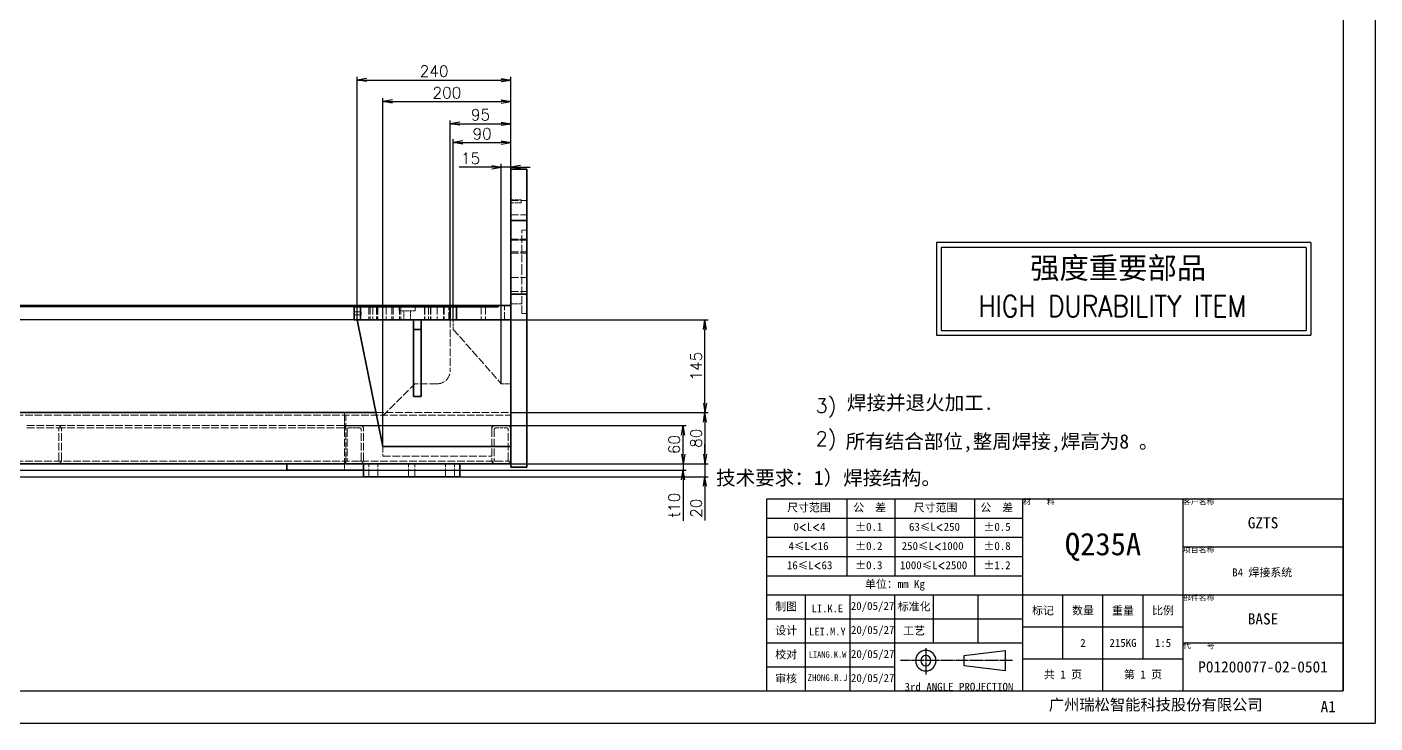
# Model space of a CAD drawing. Extents: x 0 to 18500, y -51 to 3802.
# Drawn here: x 7481 to 9587, y -5 to 1082 of the extents above; entities that cross this region are included whole.
import ezdxf
from ezdxf.enums import TextEntityAlignment as Align

# ---------------------------------------------------------------- set-up
doc = ezdxf.new("R2010")
doc.units = 0
doc.header["$MEASUREMENT"] = 0
for name, pattern in [('CENTER-HOKUTO', [23, 20, -1, 1, -1]), ('DASHED', [15, 12, -3]), ('HIDDEN-HOKUTO', [3.8, 2.5, -1.3])]:
    doc.linetypes.add(name, pattern=pattern)
doc.layers.get('0').update_dxf_attribs({"linetype": 'CONTINUOUS'})
doc.layers.get('DEFPOINTS').update_dxf_attribs({"linetype": 'CONTINUOUS'})
for name, color, linetype in [('AM_HID', 1, 'HIDDEN-HOKUTO'), ('AM_VIS', 7, 'CONTINUOUS'), ('TITLE_FRAME', 7, 'CONTINUOUS'), ('WORD_DIM', 253, 'CONTINUOUS')]:
    doc.layers.add(name, color=color, linetype=linetype)
doc.layers.add('SOLID LINE', color=7, linetype='CONTINUOUS', lineweight=30)
doc.styles.get("Standard").update_dxf_attribs({"font": 'romans.shx', "bigfont": 'bigfont.shx'})
doc.styles.add('STYLE1', font='')
doc.styles.get('STYLE1').set_extended_font_data('SimSun')
doc.dimstyles.new('1-5', dxfattribs={"dimscale": 5, "dimtxt": 3.5, "dimasz": 3, "dimexe": 1, "dimexo": 0, "dimgap": 1, "dimtad": 3, "dimdsep": 46, "dimtxsty": 'Standard', "dimblk1": 'OPEN', "dimblk2": 'OPEN', "dimsah": 1, "dimcen": 0, "dimclrd": 256, "dimclre": 256, "dimclrt": 3, "dimadec": 0, "dimazin": 0, "dimtfac": 1, "dimtmove": 0, "dimatfit": 3, "dimldrblk": 'OPEN', "dimfxl": 0, "dimtolj": 1, "dimtzin": 0, "dimarcsym": 0})

# ---------------------------------------------------------------- blocks, each defined once
blk = doc.blocks.new('A$C44C05F58')
at = {"layer": 'WORD_DIM', "color": 1, "linetype": 'Continuous', "ltscale": 4}
for p, q in [((-974.8, 241), (-974.8, 0)), ((0, 241), (-974.8, 241)), ((-962.3, 228.5), (-962.3, 12.5)), ((-12.5, 228.5), (-962.3, 228.5)), ((-12.5, 228.5), (-12.5, 12.5)), ((0, 241), (0, 0)), ((-974.8, 0), (0, 0)), ((-962.3, 12.5), (-12.5, 12.5))]:
    blk.add_line(p, q, dxfattribs=at)
at = {"layer": 'WORD_DIM', "color": 3, "linetype": 'Continuous', "ltscale": 4, "style": 'STYLE1'}
blk.add_text('强度重要部品', height=56, dxfattribs=at).set_placement((-730.9, 147.1))
at = {"layer": 'WORD_DIM', "color": 3, "linetype": 'Continuous', "ltscale": 4, "width": 0.85}
blk.add_text('HIGH DURABILITY ITEM', height=56, dxfattribs=at).set_placement((-865.9, 47.6))
blk = doc.blocks.new('_OPEN')
at = {"color": 0}
for p, q in [((-1, 0.17), (0, 0)), ((-1, -0.17), (0, 0)), ((0, 0), (-1, 0))]:
    blk.add_line(p, q, dxfattribs=at)
blk = doc.blocks.new('*D1074')
at = {"layer": 'DEFPOINTS', "color": 0, "linetype": 'Continuous'}
for p in [(8237.4, 998.8), (7997.4, 624.5), (8237.4, 624.5)]:
    blk.add_point(p, dxfattribs=at)
at = {"layer": 'WORD_DIM', "linetype": 'Continuous', "lineweight": -2}
for p, q in [((7997.4, 624.5), (7997.4, 1003.8)), ((8012.4, 998.8), (8222.4, 998.8)), ((8237.4, 624.5), (8237.4, 1003.8))]:
    blk.add_line(p, q, dxfattribs=at)
at = {"layer": 'WORD_DIM', "linetype": 'Continuous', "lineweight": -2, "xscale": 15, "yscale": 15, "zscale": 15, "rotation": 180}
blk.add_blockref('_OPEN', (7997.4, 998.8), dxfattribs=at)
at = {"layer": 'WORD_DIM', "linetype": 'Continuous', "lineweight": -2, "xscale": 15, "yscale": 15, "zscale": 15}
blk.add_blockref('_OPEN', (8237.4, 998.8), dxfattribs=at)
at = {"layer": 'WORD_DIM', "color": 3, "linetype": 'Continuous', "insert": (8117.4, 1012.6), "char_height": 17.5, "attachment_point": 5}
blk.add_mtext('\\A1;240', dxfattribs=at)
blk = doc.blocks.new('*D1075')
at = {"layer": 'DEFPOINTS', "color": 0, "linetype": 'Continuous'}
for p in [(8237.4, 965.2), (8037.4, 426.5), (8237.4, 426.5)]:
    blk.add_point(p, dxfattribs=at)
at = {"layer": 'WORD_DIM', "linetype": 'Continuous', "lineweight": -2}
for p, q in [((8037.4, 426.5), (8037.4, 970.2)), ((8237.4, 426.5), (8237.4, 970.2)), ((8052.4, 965.2), (8222.4, 965.2))]:
    blk.add_line(p, q, dxfattribs=at)
at = {"layer": 'WORD_DIM', "linetype": 'Continuous', "lineweight": -2, "xscale": 15, "yscale": 15, "zscale": 15, "rotation": 180}
blk.add_blockref('_OPEN', (8037.4, 965.2), dxfattribs=at)
at = {"layer": 'WORD_DIM', "linetype": 'Continuous', "lineweight": -2, "xscale": 15, "yscale": 15, "zscale": 15}
blk.add_blockref('_OPEN', (8237.4, 965.2), dxfattribs=at)
at = {"layer": 'WORD_DIM', "color": 3, "linetype": 'Continuous', "insert": (8137.4, 978.9), "char_height": 17.5, "attachment_point": 5}
blk.add_mtext('\\A1;200', dxfattribs=at)
blk = doc.blocks.new('*D1079')
at = {"layer": 'DEFPOINTS', "color": 0, "linetype": 'Continuous'}
for p in [(8237.4, 901.2), (8147.4, 624.5), (8237.4, 624.5)]:
    blk.add_point(p, dxfattribs=at)
at = {"layer": 'WORD_DIM', "linetype": 'Continuous', "lineweight": -2}
for p, q in [((8147.4, 624.5), (8147.4, 906.2)), ((8237.4, 624.5), (8237.4, 906.2)), ((8162.4, 901.2), (8222.4, 901.2))]:
    blk.add_line(p, q, dxfattribs=at)
at = {"layer": 'WORD_DIM', "linetype": 'Continuous', "lineweight": -2, "xscale": 15, "yscale": 15, "zscale": 15, "rotation": 180}
blk.add_blockref('_OPEN', (8147.4, 901.2), dxfattribs=at)
at = {"layer": 'WORD_DIM', "linetype": 'Continuous', "lineweight": -2, "xscale": 15, "yscale": 15, "zscale": 15}
blk.add_blockref('_OPEN', (8237.4, 901.2), dxfattribs=at)
at = {"layer": 'WORD_DIM', "color": 3, "linetype": 'Continuous', "insert": (8192.4, 914.9), "char_height": 17.5, "attachment_point": 5}
blk.add_mtext('\\A1;90', dxfattribs=at)
blk = doc.blocks.new('*D1080')
at = {"layer": 'DEFPOINTS', "color": 0, "linetype": 'Continuous'}
for p in [(8237.4, 862.7), (8222.4, 524.5), (8237.4, 524.5)]:
    blk.add_point(p, dxfattribs=at)
at = {"layer": 'WORD_DIM', "linetype": 'Continuous', "lineweight": -2}
for p, q in [((8222.4, 524.5), (8222.4, 867.7)), ((8237.4, 524.5), (8237.4, 867.7)), ((8207.4, 862.7), (8156.5, 862.7)), ((8237.4, 862.7), (8222.4, 862.7)), ((8252.4, 862.7), (8267.4, 862.7))]:
    blk.add_line(p, q, dxfattribs=at)
at = {"layer": 'WORD_DIM', "linetype": 'Continuous', "lineweight": -2, "xscale": 15, "yscale": 15, "zscale": 15}
blk.add_blockref('_OPEN', (8222.4, 862.7), dxfattribs=at)
at = {"layer": 'WORD_DIM', "linetype": 'Continuous', "lineweight": -2, "xscale": 15, "yscale": 15, "zscale": 15, "rotation": 180}
blk.add_blockref('_OPEN', (8237.4, 862.7), dxfattribs=at)
at = {"layer": 'WORD_DIM', "color": 3, "linetype": 'Continuous', "insert": (8174.4, 876.5), "char_height": 17.5, "attachment_point": 5}
blk.add_mtext('\\A1;15', dxfattribs=at)
blk = doc.blocks.new('*D1081')
at = {"layer": 'DEFPOINTS', "color": 0, "linetype": 'Continuous'}
for p in [(8237.4, 930.6), (8142.4, 624.5), (8237.4, 624.5)]:
    blk.add_point(p, dxfattribs=at)
at = {"layer": 'WORD_DIM', "linetype": 'Continuous', "lineweight": -2}
for p, q in [((8142.4, 624.5), (8142.4, 935.6)), ((8157.4, 930.6), (8222.4, 930.6)), ((8237.4, 624.5), (8237.4, 935.6))]:
    blk.add_line(p, q, dxfattribs=at)
at = {"layer": 'WORD_DIM', "linetype": 'Continuous', "lineweight": -2, "xscale": 15, "yscale": 15, "zscale": 15, "rotation": 180}
blk.add_blockref('_OPEN', (8142.4, 930.6), dxfattribs=at)
at = {"layer": 'WORD_DIM', "linetype": 'Continuous', "lineweight": -2, "xscale": 15, "yscale": 15, "zscale": 15}
blk.add_blockref('_OPEN', (8237.4, 930.6), dxfattribs=at)
at = {"layer": 'WORD_DIM', "color": 3, "linetype": 'Continuous', "insert": (8189.9, 944.4), "char_height": 17.5, "attachment_point": 5}
blk.add_mtext('\\A1;95', dxfattribs=at)
blk = doc.blocks.new('*D1088')
at = {"layer": 'DEFPOINTS', "color": 0, "linetype": 'Continuous'}
for p in [(6488.6, 646.5), (8217.4, 646.5), (7992.4, 624.5)]:
    blk.add_point(p, dxfattribs=at)
at = {"layer": 'WORD_DIM', "linetype": 'Continuous', "lineweight": -2}
for p, q in [((6488.6, 661.5), (6488.6, 714.8)), ((8217.4, 646.5), (6483.6, 646.5)), ((6488.6, 624.5), (6488.6, 646.5)), ((7992.4, 624.5), (6483.6, 624.5)), ((6488.6, 609.5), (6488.6, 594.5))]:
    blk.add_line(p, q, dxfattribs=at)
at = {"layer": 'WORD_DIM', "linetype": 'Continuous', "lineweight": -2, "xscale": 15, "yscale": 15, "zscale": 15}
for p, rotation in [((6488.6, 646.5), 270), ((6488.6, 624.5), 90)]:
    blk.add_blockref('_OPEN', p, dxfattribs=dict(at, rotation=rotation))
at = {"layer": 'WORD_DIM', "color": 3, "linetype": 'Continuous', "insert": (6474.8, 695.7), "char_height": 17.5, "attachment_point": 5, "rotation": 90}
blk.add_mtext('\\A1;22', dxfattribs=at)
blk = doc.blocks.new('*D1089')
at = {"layer": 'DEFPOINTS', "color": 0, "linetype": 'Continuous'}
for p in [(6853.4, 399.5), (6995.3, 379.5), (8540.6, 399.5)]:
    blk.add_point(p, dxfattribs=at)
at = {"layer": 'WORD_DIM', "linetype": 'Continuous', "lineweight": -2}
for p, q in [((8540.6, 414.5), (8540.6, 429.5)), ((6853.4, 399.5), (8545.6, 399.5)), ((6995.3, 379.5), (8545.6, 379.5)), ((8540.6, 399.5), (8540.6, 379.5)), ((8540.6, 364.5), (8540.6, 311.2))]:
    blk.add_line(p, q, dxfattribs=at)
at = {"layer": 'WORD_DIM', "linetype": 'Continuous', "lineweight": -2, "xscale": 15, "yscale": 15, "zscale": 15}
for p, rotation in [((8540.6, 399.5), 270), ((8540.6, 379.5), 90)]:
    blk.add_blockref('_OPEN', p, dxfattribs=dict(at, rotation=rotation))
at = {"layer": 'WORD_DIM', "color": 3, "linetype": 'Continuous', "insert": (8526.8, 330.3), "char_height": 17.5, "attachment_point": 5, "rotation": 90}
blk.add_mtext('\\A1;20', dxfattribs=at)
blk = doc.blocks.new('*D1090')
at = {"layer": 'DEFPOINTS', "color": 0, "linetype": 'Continuous'}
for p in [(7003.4, 399.5), (7123.4, 389.5), (8506.4, 399.5)]:
    blk.add_point(p, dxfattribs=at)
at = {"layer": 'WORD_DIM', "linetype": 'Continuous', "lineweight": -2}
for p, q in [((8506.4, 414.5), (8506.4, 429.5)), ((7003.4, 399.5), (8511.4, 399.5)), ((7123.4, 389.5), (8511.4, 389.5)), ((8506.4, 399.5), (8506.4, 389.5)), ((8506.4, 374.5), (8506.4, 310.3))]:
    blk.add_line(p, q, dxfattribs=at)
at = {"layer": 'WORD_DIM', "linetype": 'Continuous', "lineweight": -2, "xscale": 15, "yscale": 15, "zscale": 15}
for p, rotation in [((8506.4, 399.5), 270), ((8506.4, 389.5), 90)]:
    blk.add_blockref('_OPEN', p, dxfattribs=dict(at, rotation=rotation))
at = {"layer": 'WORD_DIM', "color": 3, "linetype": 'Continuous', "insert": (8492.6, 334.9), "char_height": 17.5, "attachment_point": 5, "rotation": 90}
blk.add_mtext('\\A1;t10', dxfattribs=at)
blk = doc.blocks.new('*D1091')
at = {"layer": 'DEFPOINTS', "color": 0, "linetype": 'Continuous'}
for p in [(8237.4, 624.5), (8540.6, 624.5), (8237.4, 479.5)]:
    blk.add_point(p, dxfattribs=at)
at = {"layer": 'WORD_DIM', "linetype": 'Continuous', "lineweight": -2}
for p, q in [((8237.4, 624.5), (8545.6, 624.5)), ((8540.6, 494.5), (8540.6, 609.5)), ((8237.4, 479.5), (8545.6, 479.5))]:
    blk.add_line(p, q, dxfattribs=at)
at = {"layer": 'WORD_DIM', "linetype": 'Continuous', "lineweight": -2, "xscale": 15, "yscale": 15, "zscale": 15}
for p, rotation in [((8540.6, 624.5), 90), ((8540.6, 479.5), 270)]:
    blk.add_blockref('_OPEN', p, dxfattribs=dict(at, rotation=rotation))
at = {"layer": 'WORD_DIM', "color": 3, "linetype": 'Continuous', "insert": (8526.9, 552), "char_height": 17.5, "attachment_point": 5, "rotation": 90}
blk.add_mtext('\\A1;145', dxfattribs=at)
blk = doc.blocks.new('*D1092')
at = {"layer": 'DEFPOINTS', "color": 0, "linetype": 'Continuous'}
for p in [(8237.4, 479.5), (8237.4, 399.5), (8540.6, 399.5)]:
    blk.add_point(p, dxfattribs=at)
at = {"layer": 'WORD_DIM', "linetype": 'Continuous', "lineweight": -2}
for p, q in [((8237.4, 479.5), (8545.6, 479.5)), ((8540.6, 464.5), (8540.6, 414.5)), ((8237.4, 399.5), (8545.6, 399.5))]:
    blk.add_line(p, q, dxfattribs=at)
at = {"layer": 'WORD_DIM', "linetype": 'Continuous', "lineweight": -2, "xscale": 15, "yscale": 15, "zscale": 15}
for p, rotation in [((8540.6, 479.5), 90), ((8540.6, 399.5), 270)]:
    blk.add_blockref('_OPEN', p, dxfattribs=dict(at, rotation=rotation))
at = {"layer": 'WORD_DIM', "color": 3, "linetype": 'Continuous', "insert": (8526.8, 439.5), "char_height": 17.5, "attachment_point": 5, "rotation": 90}
blk.add_mtext('\\A1;80', dxfattribs=at)
blk = doc.blocks.new('*D1093')
at = {"layer": 'DEFPOINTS', "color": 0, "linetype": 'Continuous'}
for p in [(7977.4, 459.5), (8506.4, 459.5), (7983.4, 399.5)]:
    blk.add_point(p, dxfattribs=at)
at = {"layer": 'WORD_DIM', "linetype": 'Continuous', "lineweight": -2}
for p, q in [((7977.4, 459.5), (8511.4, 459.5)), ((8506.4, 414.5), (8506.4, 444.5)), ((7983.4, 399.5), (8511.4, 399.5))]:
    blk.add_line(p, q, dxfattribs=at)
at = {"layer": 'WORD_DIM', "linetype": 'Continuous', "lineweight": -2, "xscale": 15, "yscale": 15, "zscale": 15}
for p, rotation in [((8506.4, 459.5), 90), ((8506.4, 399.5), 270)]:
    blk.add_blockref('_OPEN', p, dxfattribs=dict(at, rotation=rotation))
at = {"layer": 'WORD_DIM', "color": 3, "linetype": 'Continuous', "insert": (8492.6, 429.5), "char_height": 17.5, "attachment_point": 5, "rotation": 90}
blk.add_mtext('\\A1;60', dxfattribs=at)
blk = doc.blocks.new('*D1170')
at = {"layer": 'DEFPOINTS', "color": 0, "linetype": 'Continuous'}
for p in [(6532.1, 646.5), (6793.4, 646.5), (7992.4, 644.5)]:
    blk.add_point(p, dxfattribs=at)
at = {"layer": 'WORD_DIM', "linetype": 'Continuous', "lineweight": -2}
for p, q in [((6532.1, 661.5), (6532.1, 698.2)), ((6793.4, 646.5), (6527.1, 646.5)), ((7992.4, 644.5), (6527.1, 644.5)), ((6532.1, 644.5), (6532.1, 646.5)), ((6532.1, 629.5), (6532.1, 614.5))]:
    blk.add_line(p, q, dxfattribs=at)
at = {"layer": 'WORD_DIM', "linetype": 'Continuous', "lineweight": -2, "xscale": 15, "yscale": 15, "zscale": 15}
for p, rotation in [((6532.1, 646.5), 270), ((6532.1, 644.5), 90)]:
    blk.add_blockref('_OPEN', p, dxfattribs=dict(at, rotation=rotation))
at = {"layer": 'WORD_DIM', "color": 3, "linetype": 'Continuous', "insert": (6518.4, 687.3), "char_height": 17.5, "attachment_point": 5, "rotation": 90}
blk.add_mtext('\\A1;2', dxfattribs=at)

msp = doc.modelspace()

# ---------------------------------------------------------------- linework, layer by layer
at = {"color": 7, "lineweight": 35}
for p, q in [((8237.35455, 859.49176), (8262.35455, 859.49176)), ((8237.35455, 779.49176), (8237.35455, 859.49176)), ((8262.35455, 779.49176), (8262.35455, 859.49176)), ((8237.35455, 779.49176), (8262.35455, 779.49176)), ((8237.35455, 714.49176), (8237.35455, 779.49176)), ((8262.35455, 714.49176), (8262.35455, 779.49176)), ((8237.35455, 664.49176), (8237.35455, 714.49176)), ((8262.35455, 664.49176), (8262.35455, 714.49176)), ((8237.35455, 664.49176), (8262.35455, 664.49176)), ((8237.35455, 664.49176), (8237.35455, 394.49176)), ((8262.35455, 664.49176), (8262.35455, 394.49176)), ((7992.35455, 624.49176), (7992.35455, 644.49176)), ((8002.35455, 624.49176), (8002.35455, 644.49176)), ((8002.35455, 644.49176), (8142.35455, 644.49176)), ((8142.35455, 624.49176), (8142.35455, 644.49176)), ((8182.62836, 644.49176), (8152.35455, 644.49176)), ((8152.35455, 624.49176), (8152.35455, 644.49176)), ((8217.35455, 644.49176), (8182.62836, 644.49176)), ((8217.35455, 646.49176), (8237.35455, 646.49176)), ((8237.35455, 624.49176), (8237.35455, 646.49176)), ((7997.35455, 624.49176), (8037.35455, 426.49176)), ((8142.35455, 624.49176), (8002.35455, 624.49176)), ((8182.62836, 624.49176), (8152.35455, 624.49176)), ((8182.62836, 624.49176), (8237.35455, 624.49176)), ((8085.35455, 609.49176), (8085.35455, 504.49176)), ((8097.35455, 609.49176), (8097.35455, 504.49176)), ((6984.06159, 479.49176), (8026.64752, 479.49176)), ((8037.35455, 426.49176), (8237.35455, 426.49176)), ((6773.35455, 399.49176), (8237.35455, 399.49176)), ((8007.35455, 399.49176), (7887.35455, 399.49176)), ((8007.35455, 389.49176), (7887.35455, 389.49176)), ((8157.35455, 399.49176), (8007.35455, 399.49176)), ((8007.35455, 399.49176), (8007.35455, 379.49176)), ((8157.35455, 379.49176), (8007.35455, 379.49176)), ((8157.35455, 399.49176), (8157.35455, 379.49176)), ((8237.35455, 394.49176), (8262.35455, 394.49176))]:
    msp.add_line(p, q, dxfattribs=at)
at = {"color": 7, "lineweight": 35, "ltscale": 0.25}
for p, q in [((8002.35455, 644.49176), (7992.35455, 644.49176)), ((8142.35455, 644.49176), (8152.35455, 644.49176)), ((8002.35455, 624.49176), (7992.35455, 624.49176)), ((8142.35455, 624.49176), (8152.35455, 624.49176)), ((7887.35455, 399.49176), (7887.35455, 389.49176))]:
    msp.add_line(p, q, dxfattribs=at)
at = {"color": 7, "lineweight": 35, "ltscale": 0.05}
msp.add_line((8217.35455, 646.49176), (8217.35455, 644.49176), dxfattribs=at)
at = {"color": 7, "lineweight": 35, "ltscale": 0.375}
for p, q in [((8085.35455, 624.49176), (8085.35455, 609.49176)), ((8097.35455, 624.49176), (8097.35455, 609.49176))]:
    msp.add_line(p, q, dxfattribs=at)
at = {"color": 7, "lineweight": 35, "ltscale": 0.3}
for p, q in [((8085.35455, 609.49176), (8097.35455, 609.49176)), ((8085.35455, 504.49176), (8097.35455, 504.49176))]:
    msp.add_line(p, q, dxfattribs=at)
at = {"layer": 'AM_HID', "color": 1, "linetype": 'DASHED', "lineweight": 13, "ltscale": 0.4}
for p, q in [((8237.35455, 811.95026), (8253.35455, 811.95026)), ((8237.35455, 811.95026), (8253.35455, 811.95026)), ((8237.35455, 807.03327), (8253.35455, 807.03327)), ((8237.35455, 807.03327), (8253.35455, 807.03327))]:
    msp.add_line(p, q, dxfattribs=at)
at = {"layer": 'AM_HID', "color": 1, "linetype": 'DASHED', "lineweight": 13}
for p, q in [((8237.35455, 810.49176), (8262.35455, 810.49176)), ((8237.35455, 810.49176), (8262.35455, 810.49176)), ((8237.35455, 810.49176), (8262.35455, 810.49176)), ((8237.35455, 788.49176), (8262.35455, 788.49176)), ((8237.35455, 788.49176), (8262.35455, 788.49176)), ((8237.35455, 788.49176), (8262.35455, 788.49176)), ((8237.35455, 779.49176), (8262.35455, 779.49176)), ((8254.35455, 699.49176), (8254.35455, 764.49176)), ((8237.35455, 750.49176), (8262.35455, 750.49176)), ((8237.35455, 748.49176), (8262.35455, 748.49176)), ((8237.35455, 730.49176), (8262.35455, 730.49176)), ((8237.35455, 728.49176), (8262.35455, 728.49176)), ((8254.35455, 634.49176), (8254.35455, 699.49176)), ((8237.35455, 690.49176), (8262.35455, 690.49176)), ((8237.35455, 690.49176), (8262.35455, 690.49176)), ((8237.35455, 668.49176), (8262.35455, 668.49176)), ((8237.35455, 668.49176), (8262.35455, 668.49176)), ((8002.35455, 624.49176), (8002.35455, 644.49176)), ((8002.35455, 624.49176), (8002.35455, 644.49176)), ((8002.35455, 624.49176), (8002.35455, 644.49176)), ((8015.35455, 644.49176), (8015.35455, 624.49176)), ((8015.35455, 644.49176), (8015.35455, 624.49176)), ((8017.35455, 644.49176), (8017.35455, 624.49176)), ((8021.60455, 644.49176), (8021.60455, 624.49176)), ((8027.35455, 644.49176), (8027.35455, 624.49176)), ((8028.43707, 644.49176), (8028.43707, 624.49176)), ((8029.35455, 644.49176), (8029.35455, 624.49176)), ((8029.35455, 644.49176), (8029.35455, 624.49176)), ((8042.27203, 644.49176), (8042.27203, 624.49176)), ((8051.35455, 644.49176), (8051.35455, 624.49176)), ((8051.35455, 644.49176), (8051.35455, 624.49176)), ((8053.35455, 644.49176), (8053.35455, 624.49176)), ((8063.35455, 644.49176), (8063.35455, 624.49176)), ((8065.35455, 644.49176), (8065.35455, 624.49176)), ((8065.35455, 644.49176), (8065.35455, 624.49176)), ((8102.35455, 644.49176), (8102.35455, 624.49176)), ((8103.16657, 644.49176), (8103.16657, 624.49176)), ((8108.43707, 644.49176), (8108.43707, 624.49176)), ((8111.54254, 644.49176), (8111.54254, 624.49176)), ((8112.35455, 644.49176), (8112.35455, 624.49176)), ((8122.27203, 644.49176), (8122.27203, 624.49176)), ((8132.35455, 644.49176), (8132.35455, 624.49176)), ((8133.16657, 644.49176), (8133.16657, 624.49176)), ((8140.35455, 624.49176), (8140.35455, 644.49176)), ((8141.54254, 644.49176), (8141.54254, 624.49176)), ((8142.35455, 644.49176), (8142.35455, 624.49176)), ((8191.03107, 644.49176), (8191.03107, 624.49176)), ((8191.03107, 644.49176), (8191.03107, 624.49176)), ((8191.03107, 644.49176), (8191.03107, 624.49176)), ((8191.03107, 644.49176), (8191.03107, 624.49176)), ((8191.03107, 644.49176), (8191.03107, 624.49176)), ((8191.03107, 644.49176), (8191.03107, 624.49176)), ((8197.67804, 644.49176), (8197.67804, 624.49176)), ((8197.67804, 644.49176), (8197.67804, 624.49176)), ((8197.67804, 644.49176), (8197.67804, 624.49176)), ((8197.67804, 644.49176), (8197.67804, 624.49176)), ((8197.67804, 644.49176), (8197.67804, 624.49176)), ((8197.67804, 644.49176), (8197.67804, 624.49176)), ((8227.35455, 624.49176), (8227.35455, 646.49176)), ((8237.35455, 624.49176), (7997.35455, 624.49176)), ((8142.35455, 624.49176), (8142.35455, 544.49176)), ((8237.35455, 426.49176), (8237.35455, 624.49176)), ((8147.35455, 609.49176), (8222.35455, 524.49176)), ((8037.35455, 474.49176), (8087.35455, 524.49176)), ((8122.35455, 524.49176), (8087.35455, 524.49176)), ((6773.35455, 475.49176), (8237.35455, 475.49176)), ((7979.35455, 406.49176), (7979.35455, 472.49176)), ((8026.64752, 479.49176), (8237.35455, 479.49176)), ((8037.35455, 474.49176), (8037.35455, 411.49176)), ((8237.35455, 473.49176), (8237.35455, 405.49176)), ((7481.35455, 459.49176), (7529.35455, 459.49176)), ((7481.35455, 455.49176), (7529.35455, 455.49176)), ((7529.35455, 459.49176), (7977.35455, 459.49176)), ((7529.35455, 455.49176), (7977.35455, 455.49176)), ((7531.35455, 405.49176), (7531.35455, 453.49176)), ((7535.35455, 405.49176), (7535.35455, 453.49176)), ((7977.35455, 453.49176), (7977.35455, 405.49176)), ((7977.35455, 453.49176), (7977.35455, 405.49176)), ((7981.35455, 453.49176), (7981.35455, 405.49176)), ((8003.35455, 405.49176), (8003.35455, 453.49176)), ((8007.35455, 405.49176), (8007.35455, 453.49176)), ((8207.35455, 411.49176), (8207.35455, 459.49176)), ((8207.35455, 459.49176), (8237.35455, 459.49176)), ((8207.35455, 453.49176), (8207.35455, 405.49176)), ((8211.35455, 453.49176), (8211.35455, 405.49176)), ((8233.35455, 405.49176), (8233.35455, 453.49176)), ((8237.35455, 405.49176), (8237.35455, 426.4917)), ((6773.35455, 403.49176), (8237.35455, 403.49176)), ((8037.35455, 411.49176), (8207.35455, 411.49176)), ((8015.43707, 379.49176), (8015.43707, 399.49176)), ((8015.43707, 379.49176), (8015.43707, 399.49176)), ((8015.43707, 379.49176), (8015.43707, 399.49176)), ((8015.43707, 379.49176), (8015.43707, 399.49176)), ((8029.27203, 379.49176), (8029.27203, 399.49176)), ((8029.27203, 379.49176), (8029.27203, 399.49176)), ((8029.27203, 379.49176), (8029.27203, 399.49176)), ((8029.27203, 379.49176), (8029.27203, 399.49176)), ((8077.35455, 379.49176), (8077.35455, 399.49176)), ((8077.35455, 379.49176), (8077.35455, 399.49176)), ((8087.35455, 379.49176), (8087.35455, 399.49176)), ((8087.35455, 379.49176), (8087.35455, 399.49176)), ((8135.43707, 379.49176), (8135.43707, 399.49176)), ((8135.43707, 379.49176), (8135.43707, 399.49176)), ((8135.43707, 379.49176), (8135.43707, 399.49176)), ((8135.43707, 379.49176), (8135.43707, 399.49176)), ((8149.27203, 379.49176), (8149.27203, 399.49176)), ((8149.27203, 379.49176), (8149.27203, 399.49176)), ((8149.27203, 379.49176), (8149.27203, 399.49176)), ((8149.27203, 379.49176), (8149.27203, 399.49176))]:
    msp.add_line(p, q, dxfattribs=at)
at = {"layer": 'AM_HID', "color": 1, "linetype": 'DASHED', "lineweight": 13, "ltscale": 0.061462}
for p, q in [((8253.35455, 809.49176), (8253.35455, 811.95026)), ((8253.35455, 807.03327), (8253.35455, 809.49176))]:
    msp.add_line(p, q, dxfattribs=at)
at = {"layer": 'AM_HID', "color": 1, "linetype": 'DASHED', "lineweight": 13, "ltscale": 0.2}
for p, q in [((8254.35455, 764.49176), (8262.35455, 764.49176)), ((8254.35455, 634.49176), (8262.35455, 634.49176))]:
    msp.add_line(p, q, dxfattribs=at)
at = {"layer": 'AM_HID', "color": 1, "linetype": 'DASHED', "lineweight": 13, "ltscale": 0.425}
for p, q in [((8237.35455, 749.49176), (8254.35455, 749.49176)), ((8237.35455, 649.49176), (8254.35455, 649.49176))]:
    msp.add_line(p, q, dxfattribs=at)
at = {"layer": 'AM_HID', "color": 1, "linetype": 'DASHED', "lineweight": 13, "ltscale": 0.26875}
for p, q in [((7992.35455, 636.95026), (8003.10455, 636.95026)), ((7992.35455, 632.03327), (8003.10455, 632.03327))]:
    msp.add_line(p, q, dxfattribs=at)
at = {"layer": 'AM_HID', "color": 1, "linetype": 'DASHED', "lineweight": 13, "ltscale": 0.188538}
for p, q in [((8003.10455, 644.49176), (8003.10455, 636.95026)), ((8003.10455, 632.03327), (8003.10455, 624.49176))]:
    msp.add_line(p, q, dxfattribs=at)
at = {"layer": 'AM_HID', "color": 1, "linetype": 'DASHED', "lineweight": 13, "ltscale": 0.15}
for p, q in [((8062.85455, 644.49176), (8062.85455, 638.49176)), ((8087.85455, 644.49176), (8087.85455, 638.49176)), ((7977.35455, 473.49176), (7977.35455, 479.49176)), ((8237.35455, 473.49176), (8237.35455, 479.49176)), ((7977.35455, 453.49176), (7977.35455, 459.49176)), ((7977.35455, 399.49176), (7977.35455, 405.49176)), ((8237.35455, 399.49176), (8237.35455, 405.49176))]:
    msp.add_line(p, q, dxfattribs=at)
at = {"layer": 'AM_HID', "color": 1, "linetype": 'DASHED', "lineweight": 13, "ltscale": 0.3125}
for p, q in [((8062.85455, 638.49176), (8075.35455, 638.49176)), ((8075.35455, 638.49176), (8087.85455, 638.49176))]:
    msp.add_line(p, q, dxfattribs=at)
at = {"layer": 'AM_HID', "color": 1, "linetype": 'DASHED', "lineweight": 13, "ltscale": 0.35}
for p, q in [((8070.30158, 638.49176), (8070.30158, 624.49176)), ((8080.40753, 638.49176), (8080.40753, 624.49176)), ((7977.35455, 459.49176), (7977.35455, 473.49176))]:
    msp.add_line(p, q, dxfattribs=at)
at = {"layer": 'AM_HID', "color": 1, "linetype": 'DASHED', "lineweight": 13, "ltscale": 0.3}
for p, q in [((8085.35455, 624.49176), (8097.35455, 624.49176)), ((8085.35455, 609.49176), (8097.35455, 609.49176))]:
    msp.add_line(p, q, dxfattribs=at)
at = {"layer": 'AM_HID', "color": 1, "linetype": 'DASHED', "lineweight": 13, "ltscale": 0.375}
for p, q in [((8147.35455, 624.49176), (8147.35455, 609.49176)), ((8222.35455, 524.49176), (8237.35455, 524.49176))]:
    msp.add_line(p, q, dxfattribs=at)
at = {"layer": 'AM_HID', "color": 1, "linetype": 'DASHED', "lineweight": 13, "ltscale": 0.075}
for p, q in [((7977.35455, 475.49176), (7977.35455, 472.49176)), ((7979.35455, 475.49176), (7979.35455, 472.49176)), ((7979.35455, 406.49176), (7979.35455, 403.49176))]:
    msp.add_line(p, q, dxfattribs=at)
at = {"layer": 'AM_HID', "color": 1, "linetype": 'DASHED', "lineweight": 13, "ltscale": 0.325}
msp.add_line((7977.35455, 459.49176), (7977.35455, 472.49176), dxfattribs=at)
at = {"layer": 'AM_HID', "color": 1, "linetype": 'DASHED', "lineweight": 13, "ltscale": 0.45}
for p, q in [((7983.35455, 459.49176), (8001.35455, 459.49176)), ((7983.35455, 455.49176), (8001.35455, 455.49176)), ((8213.35455, 459.49176), (8231.35455, 459.49176)), ((8213.35455, 455.49176), (8231.35455, 455.49176))]:
    msp.add_line(p, q, dxfattribs=at)
at = {"layer": 'AM_HID', "color": 1, "linetype": 'DASHED', "lineweight": 13, "ltscale": 0.25}
for p, q in [((7977.35455, 399.49176), (7977.35455, 389.49176)), ((8007.35455, 399.49176), (8007.35455, 389.49176))]:
    msp.add_line(p, q, dxfattribs=at)
at = {"layer": 'AM_HID', "color": 1, "linetype": 'DASHED', "lineweight": 13}
for points in [[(8003.43732, 634.49176), (8003.40485, 635.25305), (8003.31781, 635.956), (8003.2392, 636.38141), (8003.11505, 636.91052), (8003.10455, 636.95026), (8003.11408, 636.91443), (8003.14179, 636.8067), (8003.3244, 635.91498), (8003.4068, 635.2298)], [(8003.43732, 634.49176), (8003.40485, 633.73047), (8003.31781, 633.02753), (8003.2392, 632.60211), (8003.11505, 632.073), (8003.10455, 632.03327), (8003.11408, 632.06909), (8003.14179, 632.17682), (8003.3244, 633.06854), (8003.4068, 633.75372)]]:
    msp.add_lwpolyline(points, close=True, dxfattribs=at)
for centre, radius, start, end in [((8122.35455, 544.49176), 20, 269.9999975, 0), ((7529.35455, 453.49176), 6, 0, 90.0000025), ((7529.35455, 453.49176), 2, 0, 90.0000025), ((7983.35455, 453.49176), 6, 90.0000025, 180.00000501), ((7983.35455, 453.49176), 2, 90.0000025, 179.99999499), ((8001.35455, 453.49176), 6, 360, 90.0000025), ((8001.35455, 453.49176), 2, 360, 90.0000025), ((8213.35455, 453.49176), 6, 90.0000025, 180.00000501), ((8213.35455, 453.49176), 2, 90.0000025, 179.99999499), ((8231.35455, 453.49176), 6, 360, 90.0000025), ((8231.35455, 453.49176), 2, 360, 90.0000025), ((7529.35455, 405.49176), 6, 269.9999975, 0), ((7529.35455, 405.49176), 2, 269.9999975, 0), ((7983.35455, 405.49176), 6, 180.00000501, 269.9999975), ((7983.35455, 405.49176), 2, 180.00000501, 269.9999975), ((8001.35455, 405.49176), 6, 269.9999975, 0), ((8001.35455, 405.49176), 2, 269.9999975, 0), ((8213.35455, 405.49176), 6, 180.00000501, 269.9999975), ((8213.35455, 405.49176), 2, 180.00000501, 269.9999975), ((8231.35455, 405.49176), 6, 269.9999975, 0), ((8231.35455, 405.49176), 2, 269.9999975, 0)]:
    msp.add_arc(centre, radius, start, end, dxfattribs=at)
at = {"layer": 'AM_VIS', "linetype": 'Continuous'}
for p in [(9537.4, 2914.86842), (5507.4, 44.86842)]:
    msp.add_line(p, (9537.4, 44.86842), dxfattribs=at)
at = {"layer": 'TITLE_FRAME', "linetype": 'Continuous'}
for p, q in [((8637.4, 344.86842), (9537.4, 344.86842)), ((8637.4, 44.86842), (8637.4, 344.86842)), ((8762.4, 344.86842), (8762.4, 224.86842)), ((8837.4, 344.86842), (8837.4, 224.86842)), ((8962.4, 224.86842), (8962.4, 344.86842)), ((9037.4, 44.86842), (9037.4, 344.86842)), ((9287.4, 44.86842), (9287.4, 344.86842)), ((9537.4, 44.86842), (9537.4, 344.86842)), ((8637.4, 314.86842), (9037.4, 314.86842)), ((8637.4, 284.86842), (9037.4, 284.86842)), ((8637.4, 254.86842), (9037.4, 254.86842)), ((9287.4, 269.86842), (9537.4, 269.86842)), ((8637.4, 224.86842), (9037.4, 224.86842)), ((8637.4, 194.86842), (9537.4, 194.86842)), ((8697.4, 44.86842), (8697.4, 194.86842)), ((8767.4, 44.86842), (8767.4, 194.86842)), ((8837.4, 44.86842), (8837.4, 194.86842)), ((8897.4, 119.86842), (8897.4, 194.86842)), ((8967.4, 119.86842), (8967.4, 194.86842)), ((9099.9, 94.86842), (9099.9, 194.86842)), ((9162.4, 44.86842), (9162.4, 194.86842)), ((9224.9, 94.86842), (9224.9, 194.86842)), ((8637.4, 157.36842), (9037.4, 157.36842)), ((9037.4, 144.86842), (9287.4, 144.86842)), ((8637.4, 119.86842), (9037.4, 119.86842)), ((9287.4, 119.86842), (9537.4, 119.86842)), ((9037.4, 94.86842), (9287.4, 94.86842)), ((8637.4, 82.36842), (8837.4, 82.36842)), ((8637.4, 44.86842), (9537.4, 44.86842)), ((8637.4, 44.86842), (9537.4, 44.86842))]:
    msp.add_line(p, q, dxfattribs=at)
at = {"layer": 'TITLE_FRAME', "color": 2, "linetype": 'CENTER-HOKUTO'}
for p, q in [((8885.57242, 111.96051), (8885.57242, 70.61651)), ((9021.10042, 92.28051), (8846.06042, 92.28051))]:
    msp.add_line(p, q, dxfattribs=at)
at = {"layer": 'TITLE_FRAME', "color": 3, "linetype": 'Continuous'}
for p, q in [((8945.57242, 100.28051), (9009.57242, 108.28051)), ((9009.57242, 108.28051), (9009.57242, 76.28051)), ((8945.57242, 84.28051), (8945.57242, 100.28051)), ((9009.57242, 76.28051), (8945.57242, 84.28051))]:
    msp.add_line(p, q, dxfattribs=at)
for radius in [16, 8]:
    msp.add_arc((8885.57242, 92.28051), radius, 0, 359.98938268, dxfattribs=at)
at = {"layer": 'WORD_DIM', "linetype": 'Continuous'}
for p in [(9587.4, 2964.86842), (5382.4, -5.13158)]:
    msp.add_line(p, (9587.4, -5.13158), dxfattribs=at)

# ---------------------------------------------------------------- block references
at = {"layer": 'WORD_DIM', "ltscale": 4, "xscale": 0.5999999999985448, "yscale": 0.5999999999985448, "zscale": 0.6000000000000001}
msp.add_blockref('A$C44C05F58', (9487.07529, 600.44495), dxfattribs=at)

# ---------------------------------------------------------------- texts
at = {"layer": 'SOLID LINE', "ltscale": 0.5}
for s, insert, char_height, width, attachment_point in [('\\pt75;{\\fSimHei|b0|i0|c134|p2;\\C3;尺寸范围}', (8668.99981, 337.51311), 12.5, 226.5075942, 1), ('\\pt75;{\\fSimHei|b0|i0|c134|p2;\\C3;公  差}', (8772.26852, 337.51311), 12.5, 226.5075942, 1), ('\\pt75;{\\fSimHei|b0|i0|c134|p2;\\C3;尺寸范围}', (8866.73708, 337.51311), 12.5, 226.5075942, 1), ('\\pt75;{\\fSimHei|b0|i0|c134|p2;\\C3;公  差}', (8970.93031, 337.51311), 12.5, 226.5075942, 1), ('{\\fSimHei|b0|i0|c134|p2;\\C3;材    料}', (9037.4, 344.86842), 8.75, 250, 1), ('\\pt52.5;{\\fSimHei|b0|i0|c134|p2;\\C3;客户名称}', (9287.4, 344.86842), 8.75, 250, 1), ('{\\fSimHei|b0|i0|c134|p2;\\C3;GZTS}', (9412.4, 307.36842), 17.5, 250, 5), ('\\pt75;{\\fSimHei|b0|i0|c134|p2;\\C3;0\\Fromans,bigfont|c134;\\H0.9583x;<\\fSimHei|b0|i0|c134|p2;\\H1.044x;L\\Fromans,bigfont|c134;\\H0.9583x;<\\fSimHei|b0|i0|c134|p2;\\H1.044x;4}', (8678.80266, 307.51311), 12.5, 226.5075942, 1), ('\\pt75;{\\fSimHei|b0|i0|c134|p2;\\C3;%%P0.1}', (8775.31171, 307.51311), 12.5, 226.5075942, 1), ('\\pt75;{\\fSimHei|b0|i0|c134|p2;\\C3;63\\H0.9583x;≤\\H1.044x;L\\Fromans,bigfont|c134;\\H0.9579x;<\\fSimHei|b0|i0|c134|p2;\\H1.044x;250}', (8859.31841, 307.51311), 12.5, 226.5075942, 1), ('\\pt75;{\\fSimHei|b0|i0|c134|p2;\\C3;%%P0.5}', (8975.66333, 307.51311), 12.5, 226.5075942, 1), ('\\pt75;{\\fSimHei|b0|i0|c134|p2;\\C3;4\\H0.9583x;≤\\H1.043x;L\\Fromans,bigfont|c134;\\H0.9588x;<\\fSimHei|b0|i0|c134|p2;\\H1.043x;16}', (8671.13258, 277.51311), 12.5, 226.5075942, 1), ('\\pt75;{\\fSimHei|b0|i0|c134|p2;\\C3;%%P0.2}', (8775.31171, 277.51311), 12.5, 226.5075942, 1), ('\\pt75;{\\fSimHei|b0|i0|c134|p2;\\C3;250\\H0.9583x;≤\\H1.044x;L\\Fromans,bigfont|c134;\\H0.9579x;<\\fSimHei|b0|i0|c134|p2;\\H1.044x;1000}', (8847.90521, 277.51311), 12.5, 226.5075942, 1), ('\\pt75;{\\fSimHei|b0|i0|c134|p2;\\C3;%%P0.8}', (8975.66333, 277.51311), 12.5, 226.5075942, 1), ('\\pt210;{\\fSimHei|b0|i0|c134|p2;\\C3;Q235A}', (9162.4, 269.86842), 35, 250, 5), ('\\pt52.5;{\\fSimHei|b0|i0|c134|p2;\\C3;项目名称}', (9287.4, 269.86842), 8.75, 250, 1), ('\\pt75;{\\fSimHei|b0|i0|c134|p2;\\C3;16\\H0.9583x;≤\\H1.044x;L\\Fromans,bigfont|c134;\\H0.9579x;<\\fSimHei|b0|i0|c134|p2;\\H1.044x;63}', (8668.55733, 247.51311), 12.5, 226.5075942, 1), ('\\pt75;{\\fSimHei|b0|i0|c134|p2;\\C3;%%P0.3}', (8775.31171, 247.51311), 12.5, 226.5075942, 1), ('\\pt75;{\\fSimHei|b0|i0|c134|p2;\\C3;%%P1.2}', (8975.66333, 247.51311), 12.5, 226.5075942, 1), ('{\\fSimHei|b0|i0|c134|p2;\\C3;B4 焊接系统\\P }', (9411.08969, 218.84045), 12.5, 250, 5), ('\\pt75;{\\fSimHei|b0|i0|c134|p2;\\C3;单位：mm Kg}', (8837.4, 209.86842), 12.5, 400, 5), ('\\pt52.5;{\\fSimHei|b0|i0|c134|p2;\\C3;部件名称}', (9287.4, 194.86842), 8.75, 250, 1), ('\\pt75;{\\fSimHei|b0|i0|c134|p2;\\C3;制图}', (8667.4, 176.11842), 12.5, 60, 5), ('{\\fSimHei|b0|i0|c134|p2;\\C3;LI.K.E}', (8731.85793, 173.6186), 12, 67.2, 5), ('\\pt75;{\\fSimHei|b0|i0|c134|p2;\\C3;20/05/27}', (8802.4, 176.11842), 12.5, 70, 5), ('\\pt75;{\\fSimHei|b0|i0|c134|p2;\\C3;标准化}', (8867.4, 176.11842), 12.5, 60, 5), ('\\pt75;{\\fSimHei|b0|i0|c134|p2;\\C3;标记}', (9068.65, 169.86842), 12.5, 62.5, 5), ('\\pt75;{\\fSimHei|b0|i0|c134|p2;\\C3;数量}', (9131.15, 169.86842), 12.5, 62.5, 5), ('\\pt75;{\\fSimHei|b0|i0|c134|p2;\\C3;重量}', (9193.65, 169.86842), 12.5, 62.5, 5), ('\\pt75;{\\fSimHei|b0|i0|c134|p2;\\C3;比例}', (9256.15, 169.86842), 12.5, 62.5, 5), ('{\\fSimHei|b0|i0|c134|p2;\\C3;BASE}', (9412.4, 157.36842), 17.5, 250, 5), ('\\pt75;{\\fSimHei|b0|i0|c134|p2;\\C3;设计}', (8667.4, 138.61842), 12.5, 60, 5), ('{\\fSimHei|b0|i0|c134|p2;\\C3;LEI.M.Y}', (8731.85793, 137.6186), 12, 67.2, 5), ('\\pt75;{\\fSimHei|b0|i0|c134|p2;\\C3;20/05/27}', (8802.65318, 138.61842), 12.5, 69.4936429, 5), ('\\pt75;{\\fSimHei|b0|i0|c134|p2;\\C3;工艺}', (8867.4, 138.61842), 12.5, 60, 5), ('\\pt75;{\\fSimHei|b0|i0|c134|p2;\\C3;215KG}', (9193.65, 119.86842), 12.5, 62.5, 5), ('\\pt75;{\\fSimHei|b0|i0|c134|p2;\\C3;校对}', (8667.4, 101.11842), 12.5, 60, 5), ('{\\fSimHei|b0|i0|c134|p2;\\C3;LIANG.K.W}', (8732.07845, 101.67248), 9.6, 53.76, 5), ('\\pt75;{\\fSimHei|b0|i0|c134|p2;\\C3;20/05/27}', (8802.65318, 101.11842), 12.5, 69.4936429, 5), ('\\pt75;{\\fSimHei|b0|i0|c134|p2;\\C3;2}', (9131.15, 119.86842), 12.5, 62.5, 5), ('\\pt75;{\\fSimHei|b0|i0|c134|p2;\\C3;1:5}', (9256.15, 119.86842), 12.5, 62.5, 5), ('\\pt52.5;{\\fSimHei|b0|i0|c134|p2;\\C3;代    号}', (9287.4, 119.86842), 8.75, 250, 1), ('{\\fSimHei|b0|i0|c134|p2;\\C3;P01200077-02-0501}', (9412.4, 82.36842), 17.5, 250, 5), ('\\pt75;{\\fSimHei|b0|i0|c134|p2;\\C3;审核}', (8667.4, 63.61842), 12.5, 60, 5), ('{\\fSimHei|b0|i0|c134|p2;\\C3;ZHONG.R.J}', (8732.06852, 65.63824), 10.2, 57.12, 5), ('\\pt75;{\\fSimHei|b0|i0|c134|p2;\\C3;20/05/27}', (8802.65318, 63.61842), 12.5, 69.4936429, 5), ('\\pt75;{\\fSimHei|b0|i0|c134|p2;\\C3;共 1 页}', (9099.9, 69.86842), 12.5, 125, 5), ('\\pt75;{\\fSimHei|b0|i0|c134|p2;\\C3;第 1 页}', (9224.9, 69.86842), 12.5, 125, 5), ('{\\fSimHei|b0|i0|c134|p2;\\C3;3rd ANGLE PROJECTION}', (8937.4, 44.86842), 12.5, 200, 8), ('\\pt105;{\\fSimHei|b0|i0|c134|p2;\\C3;广州瑞松智能科技股份有限公司}', (9077.66279, 32.21482), 17.5, 392.8090407, 1), ('\\pt105;{\\fSimHei|b0|i0|c134|p2;\\C3;A1}', (9502.34544, 29.20665), 17.5, 392.8090407, 1)]:
    msp.add_mtext(s, dxfattribs=dict(at, insert=insert, char_height=char_height, width=width, attachment_point=attachment_point))
at = {"layer": 'SOLID LINE', "ltscale": 0.5, "insert": (8845.16172, 247.51311), "char_height": 12.5, "width": 226.5075942, "attachment_point": 1, "line_spacing_factor": 0.72}
msp.add_mtext('\\pt75;{\\fSimHei|b0|i0|c134|p2;\\C3;1000\\H0.9583x;≤\\H1.044x;L\\Fromans,bigfont|c134;\\H0.9579x;<\\fSimHei|b0|i0|c134|p2;\\H1.044x;2500}', dxfattribs=at)
at = {"layer": 'WORD_DIM', "color": 3, "ltscale": 4, "width": 1.012398}
for s, p, p2 in [('3)', (8713.36401, 479.11314), (8745.76075, 479.11314)), ('2)', (8713.36401, 427.80178), (8745.76075, 427.80178))]:
    msp.add_text(s, height=22.4, dxfattribs=at).set_placement(p, p2, align=Align.FIT)
at = {"layer": 'WORD_DIM', "color": 3, "ltscale": 4, "style": 'STYLE1'}
for s, p in [('所有结合部位,整周焊接,焊高为8 。', (8760.33263, 423.36635)), ('技术要求：1）焊接结构。', (8557.92707, 366.52343))]:
    msp.add_text(s, height=22.4, dxfattribs=at).set_placement(p)
at = {"layer": 'WORD_DIM', "color": 3, "ltscale": 4, "insert": (8762.28194, 506.16007), "char_height": 22.4, "width": 241.8923206, "attachment_point": 1, "style": 'STYLE1'}
msp.add_mtext('焊接并退火加工.', dxfattribs=at)

# ---------------------------------------------------------------- dimensions: what is measured, and where the dimension line sits
at = {"layer": 'WORD_DIM', "linetype": 'Continuous'}
for base, p1, p2, picture, middle in [((8237.35455, 998.82592), (7997.35455, 624.49176), (8237.35455, 624.49176), '*D1074', (8117.35455, 1012.57592)), ((8237.35455, 965.15134), (8037.35455, 426.49176), (8237.35455, 426.4917), '*D1075', (8137.35455, 978.90134)), ((8237.35455, 930.6265), (8142.35455, 624.49176), (8237.35455, 624.49176), '*D1081', (8189.85455, 944.3765)), ((8237.35455, 901.16947), (8147.35455, 624.49176), (8237.35455, 624.49176), '*D1079', (8192.35455, 914.91947))]:
    dim = msp.add_linear_dim(base=base, p1=p1, p2=p2, dimstyle='1-5', dxfattribs=at)
    dim.commit()
    dim.dimension.update_dxf_attribs({"geometry": picture, "text_midpoint": middle})
dim = msp.add_linear_dim(base=(8237.35455, 862.72981), p1=(8222.35455, 524.49176), p2=(8237.35455, 524.49176), dimstyle='1-5', dxfattribs=at)
dim.commit()
dim.dimension.update_dxf_attribs({"geometry": '*D1080', "text_midpoint": (8174.43789, 862.72981), "dimtype": 160})
for base, p1, p2, picture, middle in [((6488.58429, 646.49176), (7992.35455, 624.49176), (8217.35455, 646.49176), '*D1088', (6474.83429, 695.65843)), ((6532.14666, 646.49176), (7992.35455, 644.49176), (6793.35455, 646.49176), '*D1170', (6518.39666, 687.32509)), ((8540.63, 624.49176), (8237.35455, 479.49176), (8237.35455, 624.49176), '*D1091', (8526.88, 551.99176)), ((8540.59622, 399.49176), (8237.35455, 479.49176), (8237.35455, 399.49176), '*D1092', (8526.84622, 439.49176)), ((8506.3989, 459.49176), (7983.35455, 399.49176), (7977.35455, 459.49176), '*D1093', (8492.6489, 429.49176))]:
    dim = msp.add_linear_dim(base=base, p1=p1, p2=p2, angle=90, dimstyle='1-5', dxfattribs=at)
    dim.commit()
    dim.dimension.update_dxf_attribs({"geometry": picture, "text_midpoint": middle})
dim = msp.add_linear_dim(base=(8540.59622, 399.49176), p1=(6995.27207, 379.49176), p2=(6853.35455, 399.49176), angle=90, dimstyle='1-5', dxfattribs=at)
dim.commit()
dim.dimension.update_dxf_attribs({"geometry": '*D1089', "text_midpoint": (8540.59622, 330.32509), "dimtype": 160})
dim = msp.add_linear_dim(base=(8506.3989, 399.49176), p1=(7123.35455, 389.49176), p2=(7003.35455, 399.49176), angle=90, text='t<>', dimstyle='1-5', dxfattribs=at)
dim.commit()
dim.dimension.update_dxf_attribs({"geometry": '*D1090', "text_midpoint": (8506.3989, 334.90843), "dimtype": 160})

doc.saveas('drawing.dxf')
